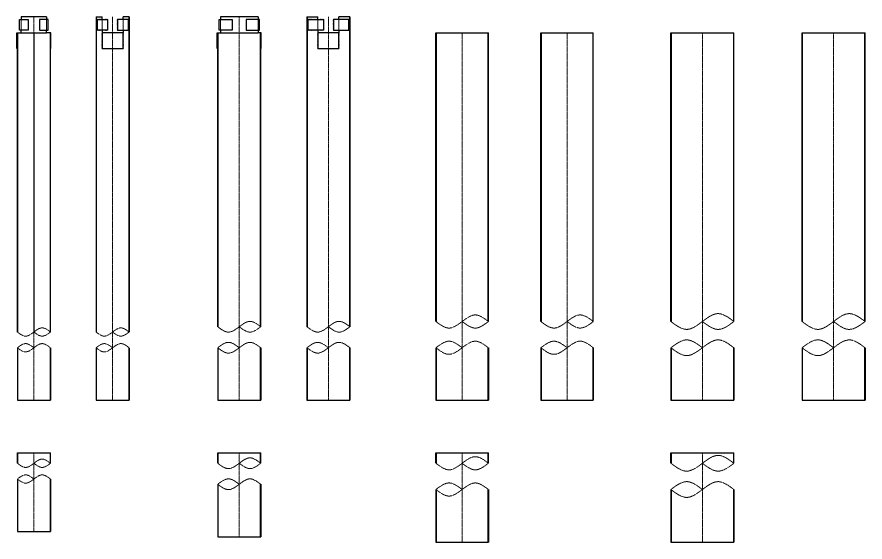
# Model space of a CAD drawing. Header units: millimetres. Extents: x 0 to 76984, y 0 to 13707.
# Drawn here: x 60818 to 76984, y 3707 to 13707 of the extents above; entities that cross this region are included whole.
import ezdxf

# ---------------------------------------------------------------- set-up
doc = ezdxf.new("R2010")
doc.units = ezdxf.units.MM
doc.linetypes.add('CENTER', pattern=[2, 1.25, -0.25, 0.25, -0.25])
doc.linetypes.add('DASHED', pattern=[0.75, 0.5, -0.25])
doc.layers.get('Defpoints').update_dxf_attribs({"color": 8})
for name, color, linetype, lineweight in [('1粗实线', 1, 'Continuous', 30), ('3中心线', 6, 'CENTER', 18), ('4虚线', 2, 'DASHED', 18), ('5标注', 3, 'Continuous', 13), ('结构线1', 1, 'Continuous', 15)]:
    doc.layers.add(name, color=color, linetype=linetype, lineweight=lineweight)

# ---------------------------------------------------------------- blocks, each defined once
blk = doc.blocks.new('φ630钢管桩底截断线block')
at = {"layer": '1粗实线'}
for p, q in [((-315, -200), (-315, 0)), ((315, -200), (315, 0)), ((-315, -500), (-315, -1500)), ((315, -500), (315, -1500)), ((-315, -1500), (315, -1500))]:
    blk.add_line(p, q, dxfattribs=at)
at = {"layer": '3中心线'}
blk.add_line((0, -1500), (0, 0), dxfattribs=at)
at = {"layer": '4虚线'}
for p, q in [((-307, -206), (-307, 0)), ((307, -194), (307, 0)), ((-307, -506), (-307, -1500)), ((307, -494), (307, -1500))]:
    blk.add_line(p, q, dxfattribs=at)
for points in [[(-315, -200), (-158, -279), (0, -200), (157, -121), (315, -200)], [(315, -200), (157, -279), (0, -200)], [(315, -500), (157, -421), (0, -500), (-158, -579), (-315, -500)], [(-315, -500), (-158, -421), (0, -500)]]:
    blk.add_spline(points, degree=3, dxfattribs=at)
at = {"layer": 'Defpoints'}
blk.add_line((-315, 0), (315, 0), dxfattribs=at)
blk = doc.blocks.new('φ820钢管桩底截断线block')
at = {"layer": '1粗实线'}
for p, q in [((-410, -200), (-410, 0)), ((410, -200), (410, 0)), ((-410, -600), (-410, -1600)), ((410, -600), (410, -1600)), ((-410, -1600), (410, -1600))]:
    blk.add_line(p, q, dxfattribs=at)
at = {"layer": '3中心线'}
blk.add_line((0, -1600), (0, 0), dxfattribs=at)
at = {"layer": '4虚线'}
for p, q in [((-400, -207), (-400, 0)), ((400, -193), (400, 0)), ((-400, -607), (-400, -1600)), ((400, -593), (400, -1600))]:
    blk.add_line(p, q, dxfattribs=at)
for points in [[(-410, -200), (-205, -302), (0, -200), (205, -97), (410, -200)], [(410, -200), (205, -302), (0, -200)], [(-410, -600), (-205, -702), (0, -600), (205, -497), (410, -600)], [(-410, -600), (-205, -497), (0, -600)]]:
    blk.add_spline(points, degree=3, dxfattribs=at)
at = {"layer": 'Defpoints'}
blk.add_line((-410, 0), (410, 0), dxfattribs=at)
blk = doc.blocks.new('φ1000钢管桩底截断线block')
at = {"layer": '1粗实线'}
for p, q in [((-500, -200), (-500, 0)), ((500, -200), (500, 0)), ((-500, -700), (-500, -1700)), ((500, -700), (500, -1700)), ((-500, -1700), (500, -1700))]:
    blk.add_line(p, q, dxfattribs=at)
at = {"layer": '3中心线'}
blk.add_line((0, -1700), (0, 0), dxfattribs=at)
at = {"layer": '4虚线'}
for p, q in [((-490, -207.496), (-490, 0)), ((490, -192.504), (490, 0)), ((-490, -707.496), (-490, -1700)), ((490, -692.504), (490, -1700))]:
    blk.add_line(p, q, dxfattribs=at)
for points in [[(-500, -200), (-250, -325), (0, -200), (250, -75), (500, -200)], [(500, -200), (250, -325), (0, -200)], [(-500, -700), (-250, -825), (0, -700), (250, -575), (500, -700)], [(-500, -700), (-250, -575), (0, -700)]]:
    blk.add_spline(points, degree=3, dxfattribs=at)
at = {"layer": 'Defpoints'}
blk.add_line((-500, 0), (500, 0), dxfattribs=at)
blk = doc.blocks.new('φ1200钢管桩底截断线block')
at = {"layer": '1粗实线'}
for p, q in [((-600, -200), (-600, 0)), ((600, -200), (600, 0)), ((-600, -700), (-600, -1700)), ((600, -700), (600, -1700)), ((-600, -1700), (600, -1700))]:
    blk.add_line(p, q, dxfattribs=at)
at = {"layer": '3中心线'}
blk.add_line((0, -1700), (0, 0), dxfattribs=at)
at = {"layer": '4虚线'}
for p, q in [((-590, -207), (-590, 0)), ((590, -193), (590, 0)), ((-590, -707), (-590, -1700)), ((590, -693), (590, -1700))]:
    blk.add_line(p, q, dxfattribs=at)
blk.add_open_spline([(-600, -200), (-500, -275), (-300, -425), (0, -200), (300, 25), (500, -125), (600, -200)], degree=3, dxfattribs=at)
for points in [[(600, -200), (300, -350), (0, -200)], [(-600, -700), (-300, -850), (0, -700), (300, -550), (600, -700)], [(-600, -700), (-300, -550), (0, -700)]]:
    blk.add_spline(points, degree=3, dxfattribs=at)
at = {"layer": 'Defpoints'}
blk.add_line((-600, 0), (600, 0), dxfattribs=at)
blk = doc.blocks.new('φ630开槽柱头截断线钢管桩1block')
at = {"layer": '1粗实线'}
for p, q in [((243, 300), (-243, 300)), ((-243, 300), (-243, 250)), ((243, 300), (243, 250)), ((-323, 0), (-243, 0)), ((-243, 0), (-243, 50)), ((243, 0), (243, 50)), ((323, 0), (243, 0)), ((-323, -300), (-323, 0)), ((-315, -5700), (-315, 0)), ((315, -5700), (315, 0)), ((323, -300), (323, 0)), ((-323, -300), (-315, -300)), ((315, -300), (323, -300)), ((-315, -6000), (-315, -7000)), ((315, -6000), (315, -7000)), ((-315, -7000), (315, -7000))]:
    blk.add_line(p, q, dxfattribs=at)
for points in [[(-275, 250), (-109, 250), (-109, 50), (-275, 50)], [(275, 250), (109, 250), (109, 50), (275, 50)]]:
    blk.add_lwpolyline(points, close=True, dxfattribs=at)
at = {"layer": '3中心线'}
blk.add_line((0, 300), (0, -7000), dxfattribs=at)
at = {"layer": '4虚线'}
for p, q in [((-243, 250), (-243, 50)), ((243, 250), (243, 50)), ((-307, -5706), (-307, 0)), ((307, -5694), (307, 0)), ((-307, -6006), (-307, -7000)), ((307, -5994), (307, -7000))]:
    blk.add_line(p, q, dxfattribs=at)
for points in [[(-315, -5700), (-158, -5779), (0, -5700), (157, -5621), (315, -5700)], [(315, -5700), (157, -5779), (0, -5700)], [(315, -6000), (157, -5921), (0, -6000), (-158, -6079), (-315, -6000)], [(-315, -6000), (-158, -5921), (0, -6000)]]:
    blk.add_spline(points, degree=3, dxfattribs=at)
at = {"layer": 'Defpoints'}
for p, q in [((-243, 0), (243, 0)), ((0, 0), (0, -5700))]:
    blk.add_line(p, q, dxfattribs=at)
blk = doc.blocks.new('φ630开槽柱头截断线钢管桩2block')
at = {"layer": '1粗实线'}
for p, q in [((-315, 300), (-315, -5700)), ((315, 300), (315, -5700)), ((-200, 50), (-200, 0)), ((200, 50), (200, 0)), ((-315, -6000), (-315, -7000)), ((315, -6000), (315, -7000)), ((-315, -7000), (315, -7000))]:
    blk.add_line(p, q, dxfattribs=at)
at = {"layer": '1粗实线', "lineweight": -3, "ltscale": 100}
for p, q in [((-315, 300), (-200, 300)), ((-295, 250), (-96, 250)), ((-295, 250), (-295, 50)), ((-200, 250), (-200, 300)), ((-96, 250), (-96, 50)), ((295, 250), (96, 250)), ((96, 250), (96, 50)), ((315, 300), (200, 300)), ((200, 250), (200, 300)), ((295, 250), (295, 50)), ((-96, 50), (-295, 50)), ((96, 50), (295, 50))]:
    blk.add_line(p, q, dxfattribs=at)
blk.add_lwpolyline([(200, 0), (-200, 0), (-200, -300), (200, -300)], close=True, dxfattribs=at)
at = {"layer": '3中心线'}
blk.add_line((0, 300), (0, -7000), dxfattribs=at)
at = {"layer": '4虚线'}
for p, q in [((-307, 300), (-307, -5706)), ((-200, 250), (-200, 50)), ((200, 250), (200, 50)), ((307, 300), (307, -5694)), ((-307, -6006), (-307, -7000)), ((307, -5994), (307, -7000))]:
    blk.add_line(p, q, dxfattribs=at)
for points in [[(-315, -5700), (-158, -5779), (0, -5700), (157, -5621), (315, -5700)], [(315, -5700), (157, -5779), (0, -5700)], [(315, -6000), (157, -5921), (0, -6000), (-158, -6079), (-315, -6000)], [(-315, -6000), (-158, -5921), (0, -6000)]]:
    blk.add_spline(points, degree=3, dxfattribs=at)
at = {"layer": '5标注'}
for p, q in [((-295, 250), (-302, 246)), ((-295, 240), (-302, 236)), ((-295, 230), (-302, 226)), ((-295, 220), (-302, 216)), ((-295, 210), (-302, 206)), ((-295, 200), (-302, 196)), ((-295, 190), (-302, 186)), ((-295, 180), (-302, 176)), ((-295, 170), (-302, 166)), ((-294, 250), (-290, 257)), ((-285, 250), (-281, 257)), ((-276, 250), (-272, 257)), ((-268, 250), (-264, 257)), ((-259, 250), (-255, 257)), ((-250, 250), (-246, 257)), ((-241, 250), (-237, 257)), ((-231, 250), (-227, 257)), ((-222, 250), (-218, 257)), ((-213, 250), (-209, 257)), ((-205, 250), (-201, 257)), ((-150, 250), (-146, 257)), ((-142, 250), (-138, 257)), ((-135, 250), (-131, 257)), ((-125, 250), (-121, 257)), ((-116, 250), (-112, 257)), ((-106, 250), (-102, 257)), ((-97, 250), (-93, 257)), ((-96, 250), (-89, 246)), ((-96, 240), (-89, 236)), ((-96, 230), (-89, 226)), ((-96, 220), (-89, 216)), ((-96, 210), (-89, 206)), ((-96, 200), (-89, 196)), ((-96, 190), (-89, 186)), ((-96, 180), (-89, 176)), ((-96, 170), (-89, 166)), ((96, 250), (89, 246)), ((96, 240), (89, 236)), ((96, 230), (89, 226)), ((96, 220), (89, 216)), ((96, 210), (89, 206)), ((96, 200), (89, 196)), ((96, 190), (89, 186)), ((96, 180), (89, 176)), ((96, 170), (89, 166)), ((99, 250), (95, 257)), ((109, 250), (105, 257)), ((117, 250), (113, 257)), ((125, 250), (121, 257)), ((133, 250), (129, 257)), ((142, 250), (138, 257)), ((149, 250), (145, 257)), ((205, 250), (201, 257)), ((212, 250), (208, 257)), ((221, 250), (217, 257)), ((231, 250), (227, 257)), ((240, 250), (236, 257)), ((249, 250), (245, 257)), ((258, 250), (254, 257)), ((266, 250), (262, 257)), ((275, 250), (271, 257)), ((284, 250), (280, 257)), ((293, 250), (289, 257)), ((-295, 160), (-302, 156)), ((-295, 150), (-302, 146)), ((-295, 140), (-302, 136)), ((-295, 130), (-302, 126)), ((-295, 120), (-302, 116)), ((-295, 110), (-302, 106)), ((-295, 100), (-302, 96)), ((-295, 90), (-302, 86)), ((-295, 80), (-302, 76)), ((-295, 70), (-302, 66)), ((-295, 60), (-302, 56)), ((-295, 50), (-302, 46)), ((-293, 50), (-289, 43)), ((-284, 50), (-280, 43)), ((-276, 50), (-272, 43)), ((-267, 50), (-263, 43)), ((-259, 50), (-255, 43)), ((-250, 50), (-246, 43)), ((-241, 50), (-237, 43)), ((-231, 50), (-227, 43)), ((-221, 50), (-217, 43)), ((-213, 50), (-209, 43)), ((-200, 0), (-207, -4)), ((-205, 50), (-201, 43)), ((-193, 0), (-197, 7)), ((-183, 0), (-187, 7)), ((-173, 0), (-177, 7)), ((-163, 0), (-167, 7)), ((-153, 0), (-157, 7)), ((-149, 50), (-145, 43)), ((-141, 50), (-137, 43)), ((-133, 50), (-129, 43)), ((-125, 50), (-121, 43)), ((-115, 50), (-111, 43)), ((-107, 50), (-103, 43)), ((-99, 50), (-95, 43)), ((-96, 160), (-89, 156)), ((-96, 150), (-89, 146)), ((-96, 140), (-89, 136)), ((-96, 130), (-89, 126)), ((-96, 120), (-89, 116)), ((-96, 110), (-89, 106)), ((-96, 100), (-89, 96)), ((-96, 80), (-89, 76)), ((-96, 70), (-89, 66)), ((-96, 60), (-89, 56)), ((-96, 50), (-89, 46)), ((96, 160), (89, 156)), ((96, 150), (89, 146)), ((96, 140), (89, 136)), ((96, 130), (89, 126)), ((96, 120), (89, 116)), ((96, 110), (89, 106)), ((96, 100), (89, 96)), ((96, 90), (89, 86)), ((96, 80), (89, 76)), ((96, 70), (89, 66)), ((96, 60), (89, 56)), ((96, 50), (89, 46)), ((99, 50), (95, 43)), ((107, 50), (103, 43)), ((115, 50), (111, 43)), ((125, 50), (121, 43)), ((133, 50), (129, 43)), ((141, 50), (137, 43)), ((149, 50), (145, 43)), ((154, 0), (158, 7)), ((164, 0), (168, 7)), ((174, 0), (178, 7)), ((184, 0), (188, 7)), ((194, 0), (198, 7)), ((200, 0), (207, -4)), ((205, 50), (201, 43)), ((213, 50), (209, 43)), ((222, 50), (218, 43)), ((231, 50), (227, 43)), ((241, 50), (237, 43)), ((251, 50), (247, 43)), ((259, 50), (255, 43)), ((268, 50), (264, 43)), ((277, 50), (273, 43)), ((285, 50), (281, 43)), ((293, 50), (289, 43)), ((-200, -10), (-207, -14)), ((-200, -20), (-207, -24)), ((-200, -30), (-207, -34)), ((-200, -40), (-207, -44)), ((-200, -50), (-207, -54)), ((-200, -60), (-207, -64)), ((-200, -70), (-207, -74)), ((-200, -80), (-207, -84)), ((-200, -90), (-207, -94)), ((-200, -100), (-207, -104)), ((-200, -110), (-207, -114)), ((-200, -120), (-207, -124)), ((-200, -130), (-207, -134)), ((-200, -140), (-207, -144)), ((-200, -150), (-207, -154)), ((-200, -160), (-207, -164)), ((200, -10), (207, -14)), ((200, -20), (207, -24)), ((200, -30), (207, -34)), ((200, -40), (207, -44)), ((200, -50), (207, -54)), ((200, -60), (207, -64)), ((200, -70), (207, -74)), ((200, -80), (207, -84)), ((200, -90), (207, -94)), ((200, -100), (207, -104)), ((200, -110), (207, -114)), ((200, -120), (207, -124)), ((200, -130), (207, -134)), ((200, -140), (207, -144)), ((200, -150), (207, -154)), ((200, -160), (207, -164)), ((-200, -170), (-207, -174)), ((-200, -180), (-207, -184)), ((-200, -190), (-207, -194)), ((-200, -200), (-207, -204)), ((-200, -210), (-207, -214)), ((-200, -220), (-207, -224)), ((-200, -230), (-207, -234)), ((-200, -240), (-207, -244)), ((-200, -250), (-207, -254)), ((-200, -260), (-207, -264)), ((-200, -270), (-207, -274)), ((-200, -280), (-207, -284)), ((-200, -290), (-207, -294)), ((-200, -300), (-207, -304)), ((-195, -300), (-199, -307)), ((-185, -300), (-189, -307)), ((-175, -300), (-179, -307)), ((-165, -300), (-169, -307)), ((-155, -300), (-159, -307)), ((-145, -300), (-149, -307)), ((-135, -300), (-139, -307)), ((-125, -300), (-129, -307)), ((-115, -300), (-119, -307)), ((-105, -300), (-109, -307)), ((-95, -300), (-99, -307)), ((-85, -300), (-89, -307)), ((-75, -300), (-79, -307)), ((-65, -300), (-69, -307)), ((-55, -300), (-59, -307)), ((-45, -300), (-49, -307)), ((-35, -300), (-39, -307)), ((-25, -300), (-29, -307)), ((-15, -300), (-19, -307)), ((-5, -300), (-9, -307)), ((5, -300), (1, -307)), ((15, -300), (11, -307)), ((25, -300), (21, -307)), ((35, -300), (31, -307)), ((45, -300), (41, -307)), ((55, -300), (51, -307)), ((65, -300), (61, -307)), ((75, -300), (71, -307)), ((85, -300), (81, -307)), ((95, -300), (91, -307)), ((105, -300), (101, -307)), ((115, -300), (111, -307)), ((125, -300), (121, -307)), ((135, -300), (131, -307)), ((145, -300), (141, -307)), ((155, -300), (151, -307)), ((165, -300), (161, -307)), ((175, -300), (171, -307)), ((185, -300), (181, -307)), ((195, -300), (191, -307)), ((200, -170), (207, -174)), ((200, -180), (207, -184)), ((200, -190), (207, -194)), ((200, -200), (207, -204)), ((200, -210), (207, -214)), ((200, -220), (207, -224)), ((200, -230), (207, -234)), ((200, -240), (207, -244)), ((200, -250), (207, -254)), ((200, -260), (207, -264)), ((200, -270), (207, -274)), ((200, -280), (207, -284)), ((200, -290), (207, -294)), ((200, -300), (207, -304))]:
    blk.add_line(p, q, dxfattribs=at)
blk = doc.blocks.new('φ820开槽柱头截断线钢管桩1block')
at = {"layer": '1粗实线'}
for p, q in [((358, 300), (-358, 300)), ((-358, 300), (-358, 250)), ((358, 300), (358, 250)), ((-420, -300), (-420, 0)), ((-420, 0), (-358, 0)), ((-410, -5600), (-410, 0)), ((-358, 50), (-358, 0)), ((358, 50), (358, 0)), ((420, 0), (358, 0)), ((410, -5600), (410, 0)), ((420, -300), (420, 0)), ((-420, -300), (-410, -300)), ((420, -300), (410, -300)), ((-410, -6000), (-410, -7000)), ((410, -6000), (410, -7000)), ((-410, -7000), (410, -7000))]:
    blk.add_line(p, q, dxfattribs=at)
for points in [[(-385, 250), (-134, 250), (-134, 50), (-385, 50)], [(385, 250), (134, 250), (134, 50), (385, 50)]]:
    blk.add_lwpolyline(points, close=True, dxfattribs=at)
at = {"layer": '3中心线'}
blk.add_line((0, -7000), (0, 300), dxfattribs=at)
at = {"layer": '4虚线'}
for p, q in [((-358, 250), (-358, 50)), ((358, 250), (358, 50)), ((-400, -5607), (-400, 0)), ((400, -5593), (400, 0)), ((-400, -6007), (-400, -7000)), ((400, -5993), (400, -7000))]:
    blk.add_line(p, q, dxfattribs=at)
for points in [[(-410, -5600), (-205, -5702), (0, -5600), (205, -5497), (410, -5600)], [(410, -5600), (205, -5702), (0, -5600)], [(-410, -6000), (-205, -6102), (0, -6000), (205, -5897), (410, -6000)], [(-410, -6000), (-205, -5897), (0, -6000)]]:
    blk.add_spline(points, degree=3, dxfattribs=at)
at = {"layer": 'Defpoints'}
blk.add_line((-358, 0), (358, 0), dxfattribs=at)
blk = doc.blocks.new('φ820开槽柱头截断线钢管桩2block')
at = {"layer": '1粗实线'}
for p, q in [((-410, 300), (-410, -5600)), ((410, 300), (410, -5600)), ((-200, 50), (-200, 0)), ((200, 50), (200, 0)), ((-410, -6000), (-410, -7000)), ((410, -6000), (410, -7000)), ((-410, -7000), (410, -7000))]:
    blk.add_line(p, q, dxfattribs=at)
at = {"layer": '3中心线'}
blk.add_line((0, -7000), (0, 300), dxfattribs=at)
at = {"layer": '4虚线'}
for p, q in [((-400, 300), (-400, -5607)), ((-200, 250), (-200, 50)), ((200, 250), (200, 50)), ((400, 300), (400, -5593)), ((-400, -6007), (-400, -7000)), ((400, -5993), (400, -7000))]:
    blk.add_line(p, q, dxfattribs=at)
for points in [[(-410, -5600), (-205, -5702), (0, -5600), (205, -5497), (410, -5600)], [(410, -5600), (205, -5702), (0, -5600)], [(-410, -6000), (-205, -6102), (0, -6000), (205, -5897), (410, -6000)], [(-410, -6000), (-205, -5897), (0, -6000)]]:
    blk.add_spline(points, degree=3, dxfattribs=at)
at = {"layer": '5标注'}
for p, q in [((-387, 250), (-394, 246)), ((-387, 240), (-394, 236)), ((-387, 230), (-394, 226)), ((-387, 220), (-394, 216)), ((-387, 210), (-394, 206)), ((-387, 200), (-394, 196)), ((-387, 190), (-394, 186)), ((-387, 180), (-394, 176)), ((-387, 170), (-394, 166)), ((-387, 250), (-383, 257)), ((-380, 250), (-376, 257)), ((-370, 250), (-366, 257)), ((-361, 250), (-357, 257)), ((-351, 250), (-347, 257)), ((-341, 250), (-337, 257)), ((-332, 250), (-328, 257)), ((-322, 250), (-318, 257)), ((-313, 250), (-309, 257)), ((-303, 250), (-299, 257)), ((-293, 250), (-289, 257)), ((-284, 250), (-280, 257)), ((-274, 250), (-270, 257)), ((-265, 250), (-261, 257)), ((-255, 250), (-251, 257)), ((-245, 250), (-241, 257)), ((-236, 250), (-232, 257)), ((-226, 250), (-222, 257)), ((-216, 250), (-212, 257)), ((-206, 250), (-202, 257)), ((-150, 250), (-146, 257)), ((-142, 250), (-138, 257)), ((-133, 250), (-129, 257)), ((-124, 250), (-120, 257)), ((-115, 250), (-111, 257)), ((-106, 250), (-102, 257)), ((-98, 250), (-94, 257)), ((-96, 250), (-89, 246)), ((-96, 240), (-89, 236)), ((-96, 230), (-89, 226)), ((-96, 220), (-89, 216)), ((-96, 210), (-89, 206)), ((-96, 200), (-89, 196)), ((-96, 190), (-89, 186)), ((-96, 180), (-89, 176)), ((-96, 170), (-89, 166)), ((96, 250), (89, 246)), ((96, 240), (89, 236)), ((96, 230), (89, 226)), ((96, 220), (89, 216)), ((96, 210), (89, 206)), ((96, 200), (89, 196)), ((96, 190), (89, 186)), ((96, 180), (89, 176)), ((96, 170), (89, 166)), ((96, 250), (92, 257)), ((105, 250), (101, 257)), ((114, 250), (110, 257)), ((122, 250), (118, 257)), ((131, 250), (127, 257)), ((141, 250), (137, 257)), ((150, 250), (146, 257)), ((205, 250), (201, 257)), ((211, 250), (207, 257)), ((221, 250), (217, 257)), ((231, 250), (227, 257)), ((241, 250), (237, 257)), ((250, 250), (246, 257)), ((260, 250), (256, 257)), ((270, 250), (266, 257)), ((280, 250), (276, 257)), ((290, 250), (286, 257)), ((298, 250), (294, 257)), ((308, 250), (304, 257)), ((318, 250), (314, 257)), ((328, 250), (324, 257)), ((338, 250), (334, 257)), ((347, 250), (343, 257)), ((357, 250), (353, 257)), ((367, 250), (363, 257)), ((377, 250), (373, 257)), ((387, 250), (383, 257)), ((387, 250), (394, 246)), ((387, 240), (394, 236)), ((387, 230), (394, 226)), ((387, 220), (394, 216)), ((387, 210), (394, 206)), ((387, 200), (394, 196)), ((387, 190), (394, 186)), ((387, 180), (394, 176)), ((387, 170), (394, 166)), ((-387, 160), (-394, 156)), ((-387, 150), (-394, 146)), ((-387, 140), (-394, 136)), ((-387, 130), (-394, 126)), ((-387, 120), (-394, 116)), ((-387, 110), (-394, 106)), ((-387, 100), (-394, 96)), ((-387, 90), (-394, 86)), ((-387, 80), (-394, 76)), ((-387, 70), (-394, 66)), ((-387, 60), (-394, 56)), ((-387, 50), (-394, 46)), ((-386, 50), (-382, 43)), ((-376, 50), (-372, 43)), ((-366, 50), (-362, 43)), ((-356, 50), (-352, 43)), ((-346, 50), (-342, 43)), ((-336, 50), (-332, 43)), ((-326, 50), (-322, 43)), ((-316, 50), (-312, 43)), ((-306, 50), (-302, 43)), ((-296, 50), (-292, 43)), ((-286, 50), (-282, 43)), ((-276, 50), (-272, 43)), ((-266, 50), (-262, 43)), ((-256, 50), (-252, 43)), ((-246, 50), (-242, 43)), ((-236, 50), (-232, 43)), ((-226, 50), (-222, 43)), ((-216, 50), (-212, 43)), ((-200, 0), (-207, -4)), ((-206, 50), (-202, 43)), ((-193, 0), (-197, 7)), ((-183, 0), (-187, 7)), ((-173, 0), (-177, 7)), ((-163, 0), (-167, 7)), ((-153, 0), (-157, 7)), ((-150, 50), (-146, 43)), ((-141, 50), (-137, 43)), ((-133, 50), (-129, 43)), ((-125, 50), (-121, 43)), ((-118, 50), (-114, 43)), ((-109, 50), (-105, 43)), ((-102, 50), (-98, 43)), ((-96, 160), (-89, 156)), ((-96, 150), (-89, 146)), ((-96, 140), (-89, 136)), ((-96, 130), (-89, 126)), ((-96, 120), (-89, 116)), ((-96, 110), (-89, 106)), ((-96, 100), (-89, 96)), ((-96, 90), (-89, 86)), ((-96, 80), (-89, 76)), ((-96, 70), (-89, 66)), ((-96, 60), (-89, 56)), ((-96, 50), (-89, 46)), ((96, 160), (89, 156)), ((96, 150), (89, 146)), ((96, 140), (89, 136)), ((96, 130), (89, 126)), ((96, 120), (89, 116)), ((96, 110), (89, 106)), ((96, 100), (89, 96)), ((96, 90), (89, 86)), ((96, 80), (89, 76)), ((96, 70), (89, 66)), ((96, 60), (89, 56)), ((96, 50), (89, 46)), ((98, 50), (94, 43)), ((107, 50), (103, 43)), ((115, 50), (111, 43)), ((125, 50), (121, 43)), ((133, 50), (129, 43)), ((141, 50), (137, 43)), ((150, 50), (146, 43)), ((156, 0), (152, 7)), ((166, 0), (162, 7)), ((176, 0), (172, 7)), ((186, 0), (182, 7)), ((196, 0), (192, 7)), ((204, 50), (200, 43)), ((200, 0), (207, -4)), ((213, 50), (209, 43)), ((221, 50), (217, 43)), ((230, 50), (226, 43)), ((240, 50), (236, 43)), ((248, 50), (244, 43)), ((257, 50), (253, 43)), ((266, 50), (262, 43)), ((275, 50), (271, 43)), ((284, 50), (280, 43)), ((292, 50), (288, 43)), ((301, 50), (297, 43)), ((310, 50), (306, 43)), ((319, 50), (315, 43)), ((327, 50), (323, 43)), ((336, 50), (332, 43)), ((346, 50), (342, 43)), ((354, 50), (350, 43)), ((363, 50), (359, 43)), ((372, 50), (368, 43)), ((380, 50), (376, 43)), ((387, 50), (383, 43)), ((387, 160), (394, 156)), ((387, 150), (394, 146)), ((387, 140), (394, 136)), ((387, 130), (394, 126)), ((387, 120), (394, 116)), ((387, 110), (394, 106)), ((387, 100), (394, 96)), ((387, 90), (394, 86)), ((387, 80), (394, 76)), ((387, 70), (394, 66)), ((387, 60), (394, 56)), ((387, 50), (394, 46)), ((-200, -10), (-207, -14)), ((-200, -20), (-207, -24)), ((-200, -30), (-207, -34)), ((-200, -40), (-207, -44)), ((-200, -50), (-207, -54)), ((-200, -60), (-207, -64)), ((-200, -70), (-207, -74)), ((-200, -80), (-207, -84)), ((-200, -90), (-207, -94)), ((-200, -100), (-207, -104)), ((-200, -110), (-207, -114)), ((-200, -120), (-207, -124)), ((-200, -130), (-207, -134)), ((-200, -140), (-207, -144)), ((-200, -150), (-207, -154)), ((-200, -160), (-207, -164)), ((200, -10), (207, -14)), ((200, -20), (207, -24)), ((200, -30), (207, -34)), ((200, -40), (207, -44)), ((200, -50), (207, -54)), ((200, -60), (207, -64)), ((200, -70), (207, -74)), ((200, -80), (207, -84)), ((200, -90), (207, -94)), ((200, -100), (207, -104)), ((200, -110), (207, -114)), ((200, -120), (207, -124)), ((200, -130), (207, -134)), ((200, -140), (207, -144)), ((200, -150), (207, -154)), ((200, -160), (207, -164)), ((-200, -170), (-207, -174)), ((-200, -180), (-207, -184)), ((-200, -190), (-207, -194)), ((-200, -200), (-207, -204)), ((-200, -210), (-207, -214)), ((-200, -220), (-207, -224)), ((-200, -230), (-207, -234)), ((-200, -240), (-207, -244)), ((-200, -250), (-207, -254)), ((-200, -260), (-207, -264)), ((-200, -270), (-207, -274)), ((-200, -280), (-207, -284)), ((-200, -290), (-207, -294)), ((-200, -300), (-207, -304)), ((-195, -300), (-199, -307)), ((-185, -300), (-189, -307)), ((-175, -300), (-179, -307)), ((-165, -300), (-169, -307)), ((-155, -300), (-159, -307)), ((-145, -300), (-149, -307)), ((-135, -300), (-139, -307)), ((-125, -300), (-129, -307)), ((-115, -300), (-119, -307)), ((-105, -300), (-109, -307)), ((-95, -300), (-99, -307)), ((-85, -300), (-89, -307)), ((-75, -300), (-79, -307)), ((-65, -300), (-69, -307)), ((-55, -300), (-59, -307)), ((-45, -300), (-49, -307)), ((-35, -300), (-39, -307)), ((-25, -300), (-29, -307)), ((-15, -300), (-19, -307)), ((-5, -300), (-9, -307)), ((5, -300), (1, -307)), ((15, -300), (11, -307)), ((25, -300), (21, -307)), ((35, -300), (31, -307)), ((45, -300), (41, -307)), ((55, -300), (51, -307)), ((65, -300), (61, -307)), ((75, -300), (71, -307)), ((85, -300), (81, -307)), ((95, -300), (91, -307)), ((105, -300), (101, -307)), ((115, -300), (111, -307)), ((125, -300), (121, -307)), ((135, -300), (131, -307)), ((145, -300), (141, -307)), ((155, -300), (151, -307)), ((165, -300), (161, -307)), ((175, -300), (171, -307)), ((185, -300), (181, -307)), ((195, -300), (191, -307)), ((200, -170), (207, -174)), ((200, -180), (207, -184)), ((200, -190), (207, -194)), ((200, -200), (207, -204)), ((200, -210), (207, -214)), ((200, -220), (207, -224)), ((200, -230), (207, -234)), ((200, -240), (207, -244)), ((200, -250), (207, -254)), ((200, -260), (207, -264)), ((200, -270), (207, -274)), ((200, -280), (207, -284)), ((200, -290), (207, -294)), ((200, -300), (207, -304))]:
    blk.add_line(p, q, dxfattribs=at)
at = {"layer": '结构线1', "lineweight": -3, "ltscale": 100}
for p, q in [((-410, 300), (-200, 300)), ((-200, 250), (-200, 300)), ((410, 300), (200, 300)), ((200, 250), (200, 300))]:
    blk.add_line(p, q, dxfattribs=at)
for points in [[(-387, 250), (-96, 250), (-96, 50), (-387, 50)], [(387, 250), (96, 250), (96, 50), (387, 50)], [(200, 0), (-200, 0), (-200, -300), (200, -300)]]:
    blk.add_lwpolyline(points, close=True, dxfattribs=at)
blk = doc.blocks.new('φ1000截断线钢管桩1block')
at = {"layer": '1粗实线'}
for p, q in [((-500, -5500), (-500, 0)), ((-500, 0), (500, 0)), ((500, -5500), (500, 0)), ((-500, -6000), (-500, -7000)), ((500, -6000), (500, -7000)), ((-500, -7000), (500, -7000))]:
    blk.add_line(p, q, dxfattribs=at)
at = {"layer": '3中心线'}
blk.add_line((0, 0), (0, -7000), dxfattribs=at)
at = {"layer": '4虚线'}
for p, q in [((-490, -5507), (-490, 0)), ((490, -5493), (490, 0)), ((-490, -6007), (-490, -7000)), ((490, -5993), (490, -7000))]:
    blk.add_line(p, q, dxfattribs=at)
for points in [[(-500, -5500), (-250, -5625), (0, -5500), (250, -5375), (500, -5500)], [(500, -5500), (250, -5625), (0, -5500)], [(-500, -6000), (-250, -6125), (0, -6000), (250, -5875), (500, -6000)], [(-500, -6000), (-250, -5875), (0, -6000)]]:
    blk.add_spline(points, degree=3, dxfattribs=at)
blk = doc.blocks.new('φ1000截断线钢管桩2block')
at = {"layer": '1粗实线'}
for p, q in [((-500, 0), (500, 0)), ((500, -5500), (500, 0)), ((-500, -5500), (-500, 0)), ((-500, -6000), (-500, -7000)), ((500, -6000), (500, -7000)), ((-500, -7000), (500, -7000))]:
    blk.add_line(p, q, dxfattribs=at)
at = {"layer": '3中心线'}
blk.add_line((0, 0), (0, -7000), dxfattribs=at)
at = {"layer": '4虚线'}
for p, q in [((490, -5493), (490, 0)), ((-490, -5507), (-490, 0)), ((-490, -6007), (-490, -7000)), ((490, -5993), (490, -7000))]:
    blk.add_line(p, q, dxfattribs=at)
for points in [[(-500, -5500), (-250, -5625), (0, -5500), (250, -5375), (500, -5500)], [(500, -5500), (250, -5625), (0, -5500)], [(-500, -6000), (-250, -6125), (0, -6000), (250, -5875), (500, -6000)], [(-500, -6000), (-250, -5875), (0, -6000)]]:
    blk.add_spline(points, degree=3, dxfattribs=at)
blk = doc.blocks.new('φ1200截断线钢管桩1block')
at = {"layer": '1粗实线'}
for p, q in [((-600, 0), (600, 0)), ((600, -5500), (600, 0)), ((-600, -5500), (-600, 0)), ((-600, -6000), (-600, -7000)), ((600, -6000), (600, -7000)), ((-600, -7000), (600, -7000))]:
    blk.add_line(p, q, dxfattribs=at)
at = {"layer": '3中心线'}
blk.add_line((0, -7000), (0, 0), dxfattribs=at)
at = {"layer": '4虚线'}
for p, q in [((590, -5493), (590, 0)), ((-590, -5507), (-590, 0)), ((-590, -6007), (-590, -7000)), ((590, -5993), (590, -7000))]:
    blk.add_line(p, q, dxfattribs=at)
blk.add_open_spline([(-600, -5500), (-500, -5575), (-300, -5725), (0, -5500), (300, -5275), (500, -5425), (600, -5500)], degree=3, dxfattribs=at)
for points in [[(600, -5500), (300, -5650), (0, -5500)], [(-600, -6000), (-300, -6150), (0, -6000), (300, -5850), (600, -6000)], [(-600, -6000), (-300, -5850), (0, -6000)]]:
    blk.add_spline(points, degree=3, dxfattribs=at)
blk = doc.blocks.new('φ1200截断线钢管桩2block')
at = {"layer": '1粗实线'}
for p, q in [((-600, 0), (600, 0)), ((600, -5500), (600, 0)), ((-600, -5500), (-600, 0)), ((-600, -6000), (-600, -7000)), ((600, -6000), (600, -7000)), ((-600, -7000), (600, -7000))]:
    blk.add_line(p, q, dxfattribs=at)
at = {"layer": '3中心线'}
blk.add_line((0, -7000), (0, 0), dxfattribs=at)
at = {"layer": '4虚线'}
for p, q in [((590, -5493), (590, 0)), ((-590, -5507), (-590, 0)), ((-590, -6007), (-590, -7000)), ((590, -5993), (590, -7000))]:
    blk.add_line(p, q, dxfattribs=at)
blk.add_open_spline([(-600, -5500), (-500, -5575), (-300, -5725), (0, -5500), (300, -5275), (500, -5425), (600, -5500)], degree=3, dxfattribs=at)
for points in [[(600, -5500), (300, -5650), (0, -5500)], [(-600, -6000), (-300, -6150), (0, -6000), (300, -5850), (600, -6000)], [(-600, -6000), (-300, -5850), (0, -6000)]]:
    blk.add_spline(points, degree=3, dxfattribs=at)

msp = doc.modelspace()

# ---------------------------------------------------------------- block references
at = {"layer": 'Defpoints'}
for name, p in [('φ630开槽柱头截断线钢管桩1block', (61140.7, 13407.5)), ('φ630开槽柱头截断线钢管桩2block', (62640.7, 13407.5)), ('φ820开槽柱头截断线钢管桩1block', (65054.5, 13407.5)), ('φ820开槽柱头截断线钢管桩2block', (66754.5, 13407.5)), ('φ1000截断线钢管桩1block', (69304.2, 13407.5)), ('φ1000截断线钢管桩2block', (71304.2, 13407.5)), ('φ1200截断线钢管桩1block', (73883.6, 13407.5)), ('φ1200截断线钢管桩2block', (76383.6, 13407.5)), ('φ630钢管桩底截断线block', (61140.7, 5407.5)), ('φ820钢管桩底截断线block', (65054.5, 5407.5)), ('φ1000钢管桩底截断线block', (69304.2, 5407.5)), ('φ1200钢管桩底截断线block', (73883.6, 5407.5))]:
    msp.add_blockref(name, p, dxfattribs=at)

doc.saveas('drawing.dxf')
